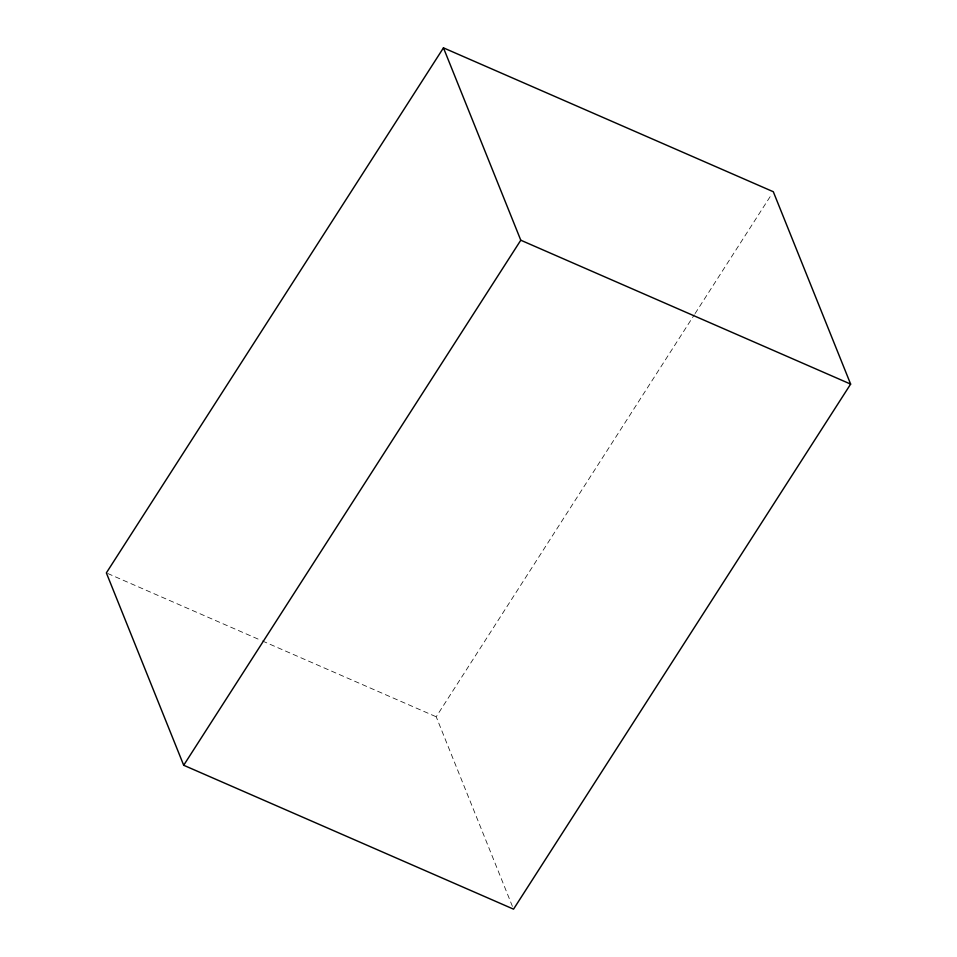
<?xml version="1.0" encoding="UTF-8"?>
<svg xmlns="http://www.w3.org/2000/svg" width="957" height="957" viewBox="0 0 957 957"><rect width="100%" height="100%" fill="white"/><g stroke="black" fill="none" stroke-linecap="round" stroke-linejoin="round"><path stroke-width="0.72" stroke-dasharray="4.79 3.59" d="M512.426 906.387L436.213 716.781L694.28 314.829M695.081 313.573L771.689 194.247M107.734 573.494L261.022 640.365M262.385 640.963L436.213 716.781"/><path stroke-width="1.44" d="M443.462 47.85L106.359 572.896L183.696 765.265L513.538 909.15L850.641 384.104L773.304 191.735L443.462 47.85L520.787 240.219L850.641 384.104M183.696 765.265L520.787 240.219"/></g></svg>
